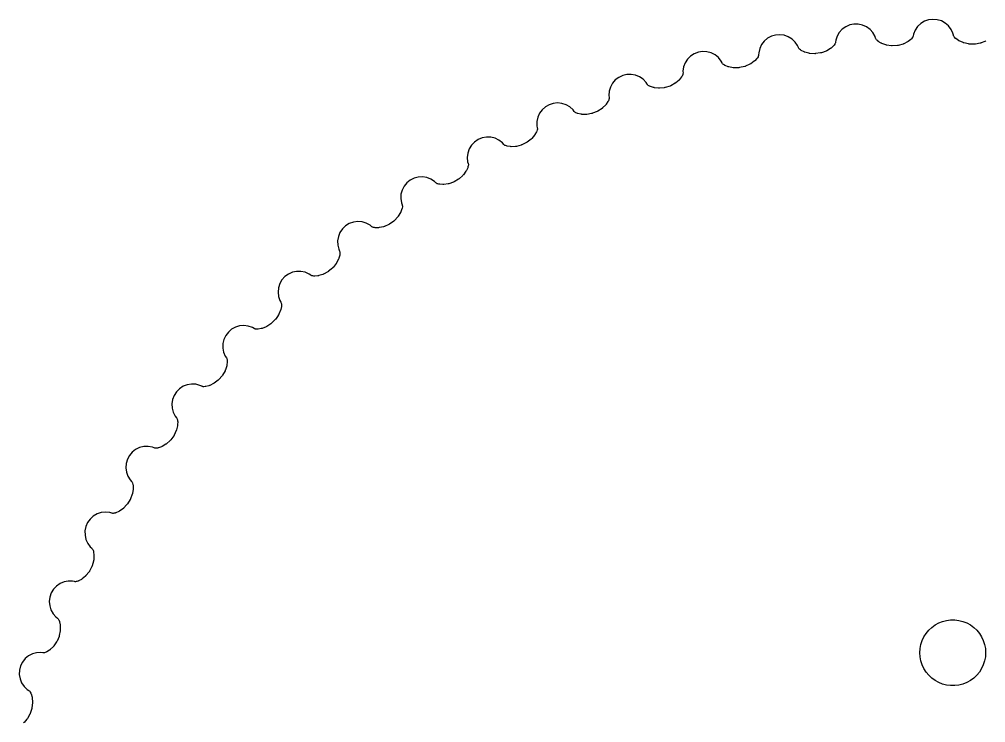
# Model space of a CAD drawing. Header units: metres. Extents: x -60 to 241, y -61 to 61.
# Drawn here: x 123.2 to 182, y 17.8 to 60.5 of the extents above; entities that cross this region are included whole.
import ezdxf

# ---------------------------------------------------------------- set-up
doc = ezdxf.new("R2010")
doc.units = ezdxf.units.M

msp = doc.modelspace()

# ---------------------------------------------------------------- linework, layer by layer
for p, q in [((173.493, 60.0551), (173.279, 59.9009)), ((173.735, 60.1612), (173.493, 60.0551)), ((173.994, 60.2148), (173.735, 60.1612)), ((174.258, 60.2134), (173.994, 60.2148)), ((174.516, 60.1571), (174.258, 60.2134)), ((174.757, 60.0484), (174.516, 60.1571)), ((174.97, 59.892), (174.757, 60.0484)), ((177.866, 60.065), (177.715, 59.8482)), ((178.059, 60.2456), (177.866, 60.065)), ((178.285, 60.3822), (178.059, 60.2456)), ((178.535, 60.4688), (178.285, 60.3822)), ((178.797, 60.5016), (178.535, 60.4688)), ((179.06, 60.4793), (178.797, 60.5016)), ((179.313, 60.4026), (179.06, 60.4793)), ((179.544, 60.2751), (179.313, 60.4026)), ((179.744, 60.1023), (179.544, 60.2751)), ((179.904, 59.8917), (179.744, 60.1023)), ((168.742, 59.3483), (168.541, 59.1776)), ((168.975, 59.4733), (168.742, 59.3483)), ((169.229, 59.5473), (168.975, 59.4733)), ((169.492, 59.5668), (169.229, 59.5473)), ((169.754, 59.5312), (169.492, 59.5668)), ((170.003, 59.442), (169.754, 59.5312)), ((170.227, 59.303), (170.003, 59.442)), ((172.968, 59.4775), (172.885, 59.2267)), ((173.101, 59.7056), (172.968, 59.4775)), ((173.279, 59.9009), (173.101, 59.7056)), ((175.145, 59.6947), (174.97, 59.892)), ((175.276, 59.4653), (175.145, 59.6947)), ((175.314, 59.3474), (175.276, 59.4653)), ((177.533, 59.3676), (177.486, 59.3125)), ((177.552, 59.3926), (177.533, 59.3676)), ((177.568, 59.4198), (177.552, 59.3926)), ((177.58, 59.4488), (177.568, 59.4198)), ((177.589, 59.4834), (177.58, 59.4488)), ((177.613, 59.6048), (177.589, 59.4834)), ((177.715, 59.8482), (177.613, 59.6048)), ((180.016, 59.6526), (179.904, 59.8917)), ((180.044, 59.5322), (180.016, 59.6526)), ((180.053, 59.5021), (180.044, 59.5322)), ((180.066, 59.4734), (180.053, 59.5021)), ((180.082, 59.4465), (180.066, 59.4734)), ((180.104, 59.4186), (180.082, 59.4465)), ((180.154, 59.3656), (180.104, 59.4186)), ((180.177, 59.344), (180.154, 59.3656)), ((168.379, 58.9687), (168.264, 58.7308)), ((168.541, 59.1776), (168.379, 58.9687)), ((170.418, 59.1203), (170.227, 59.303)), ((170.567, 58.902), (170.418, 59.1203)), ((170.614, 58.7875), (170.567, 58.902)), ((170.627, 58.7593), (170.614, 58.7875)), ((172.749, 58.8889), (172.606, 58.7571)), ((172.771, 58.9116), (172.749, 58.8889)), ((172.782, 58.9253), (172.771, 58.9116)), ((172.825, 58.9839), (172.782, 58.9253)), ((172.841, 59.0104), (172.825, 58.9839)), ((172.855, 59.0388), (172.841, 59.0104)), ((172.865, 59.0686), (172.855, 59.0388)), ((172.871, 59.1038), (172.865, 59.0686)), ((172.885, 59.2267), (172.871, 59.1038)), ((175.325, 59.3182), (175.314, 59.3474)), ((175.34, 59.2906), (175.325, 59.3182)), ((175.359, 59.2651), (175.34, 59.2906)), ((175.383, 59.2391), (175.359, 59.2651)), ((175.437, 59.1902), (175.383, 59.2391)), ((175.461, 59.1704), (175.437, 59.1902)), ((175.476, 59.1608), (175.461, 59.1704)), ((175.642, 59.0598), (175.476, 59.1608)), ((175.67, 59.0453), (175.642, 59.0598)), ((175.687, 59.0382), (175.67, 59.0453)), ((175.931, 58.9506), (175.687, 59.0382)), ((175.961, 58.9418), (175.931, 58.9506)), ((175.98, 58.9384), (175.961, 58.9418)), ((176.276, 58.8958), (175.98, 58.9384)), ((176.307, 58.8933), (176.276, 58.8958)), ((176.326, 58.8937), (176.307, 58.8933)), ((176.638, 58.9123), (176.326, 58.8937)), ((176.669, 58.9162), (176.638, 58.9123)), ((176.688, 58.9204), (176.669, 58.9162)), ((176.977, 58.9979), (176.688, 58.9204)), ((177.007, 59.008), (176.977, 58.9979)), ((177.024, 59.0159), (177.007, 59.008)), ((177.256, 59.1319), (177.024, 59.0159)), ((177.283, 59.1477), (177.256, 59.1319)), ((177.298, 59.1588), (177.283, 59.1477)), ((177.451, 59.2788), (177.298, 59.1588)), ((177.474, 59.2997), (177.451, 59.2788)), ((177.486, 59.3125), (177.474, 59.2997)), ((180.19, 59.3333), (180.177, 59.344)), ((180.348, 59.2194), (180.19, 59.3333)), ((180.374, 59.2027), (180.348, 59.2194)), ((180.391, 59.1942), (180.374, 59.2027)), ((180.627, 59.0875), (180.391, 59.1942)), ((180.657, 59.0764), (180.627, 59.0875)), ((180.675, 59.0715), (180.657, 59.0764)), ((180.967, 59.0055), (180.675, 59.0715)), ((180.998, 59.0005), (180.967, 59.0055)), ((181.017, 58.9994), (180.998, 59.0005)), ((181.329, 58.9932), (181.017, 58.9994)), ((181.361, 58.9945), (181.329, 58.9932)), ((181.38, 58.9973), (181.361, 58.9945)), ((181.674, 59.0516), (181.38, 58.9973)), ((181.704, 59.0592), (181.674, 59.0516)), ((181.722, 59.0658), (181.704, 59.0592)), ((181.962, 59.163), (181.722, 59.0658)), ((181.991, 59.1766), (181.962, 59.163)), ((182.007, 59.1864), (181.991, 59.1766)), ((164.063, 58.2663), (163.875, 58.0801)), ((164.285, 58.4094), (164.063, 58.2663)), ((164.532, 58.5033), (164.285, 58.4094)), ((164.793, 58.5437), (164.532, 58.5033)), ((165.057, 58.529), (164.793, 58.5437)), ((165.312, 58.4597), (165.057, 58.529)), ((165.546, 58.3391), (165.312, 58.4597)), ((165.751, 58.1721), (165.546, 58.3391)), ((168.161, 58.2274), (168.123, 58.1656)), ((168.176, 58.2551), (168.161, 58.2274)), ((168.187, 58.2845), (168.176, 58.2551)), ((168.194, 58.315), (168.187, 58.2845)), ((168.198, 58.3506), (168.194, 58.315)), ((168.202, 58.4741), (168.198, 58.3506)), ((168.264, 58.7308), (168.202, 58.4741)), ((170.644, 58.733), (170.627, 58.7593)), ((170.665, 58.709), (170.644, 58.733)), ((170.691, 58.685), (170.665, 58.709)), ((170.748, 58.6404), (170.691, 58.685)), ((170.774, 58.6227), (170.748, 58.6404)), ((170.79, 58.6143), (170.774, 58.6227)), ((170.963, 58.5269), (170.79, 58.6143)), ((170.992, 58.5146), (170.963, 58.5269)), ((171.01, 58.5089), (170.992, 58.5146)), ((171.26, 58.4409), (171.01, 58.5089)), ((171.291, 58.4346), (171.26, 58.4409)), ((171.31, 58.4327), (171.291, 58.4346)), ((171.608, 58.4137), (171.31, 58.4327)), ((171.64, 58.4137), (171.608, 58.4137)), ((171.659, 58.4156), (171.64, 58.4137)), ((171.968, 58.459), (171.659, 58.4156)), ((171.999, 58.4653), (171.968, 58.459)), ((172.017, 58.471), (171.999, 58.4653)), ((172.299, 58.5712), (172.017, 58.471)), ((172.328, 58.5836), (172.299, 58.5712)), ((172.345, 58.5929), (172.328, 58.5836)), ((172.566, 58.7269), (172.345, 58.5929)), ((172.592, 58.7448), (172.566, 58.7269)), ((172.606, 58.7571), (172.592, 58.7448)), ((163.635, 57.6127), (163.593, 57.3519)), ((163.731, 57.859), (163.635, 57.6127)), ((163.875, 58.0801), (163.731, 57.859)), ((165.917, 57.9663), (165.751, 58.1721)), ((165.973, 57.8559), (165.917, 57.9663)), ((165.988, 57.8289), (165.973, 57.8559)), ((166.008, 57.804), (165.988, 57.8289)), ((166.03, 57.7817), (166.008, 57.804)), ((166.058, 57.7599), (166.03, 57.7817)), ((166.119, 57.72), (166.058, 57.7599)), ((166.146, 57.7044), (166.119, 57.72)), ((166.162, 57.6973), (166.146, 57.7044)), ((166.342, 57.6239), (166.162, 57.6973)), ((166.372, 57.6139), (166.342, 57.6239)), ((166.39, 57.6097), (166.372, 57.6139)), ((166.645, 57.5618), (166.39, 57.6097)), ((167.349, 57.6361), (167.044, 57.5683)), ((167.379, 57.6448), (167.349, 57.6361)), ((167.397, 57.652), (167.379, 57.6448)), ((167.67, 57.7742), (167.397, 57.652)), ((167.698, 57.7888), (167.67, 57.7742)), ((167.714, 57.7994), (167.698, 57.7888)), ((167.924, 57.9507), (167.714, 57.7994)), ((167.948, 57.9706), (167.924, 57.9507)), ((167.961, 57.9839), (167.948, 57.9706)), ((168.093, 58.1267), (167.961, 57.9839)), ((168.113, 58.151), (168.093, 58.1267)), ((168.123, 58.1656), (168.113, 58.151)), ((159.933, 57.0894), (159.694, 56.9762)), ((160.19, 57.1504), (159.933, 57.0894)), ((160.454, 57.1567), (160.19, 57.1504)), ((160.713, 57.108), (160.454, 57.1567)), ((160.957, 57.0063), (160.713, 57.108)), ((161.174, 56.8562), (160.957, 57.0063)), ((163.531, 57.0228), (163.513, 56.9969)), ((163.539, 57.0381), (163.531, 57.0228)), ((163.572, 57.1027), (163.539, 57.0381)), ((163.585, 57.1315), (163.572, 57.1027)), ((163.593, 57.1617), (163.585, 57.1315)), ((163.593, 57.3519), (163.599, 57.2284)), ((163.598, 57.1927), (163.593, 57.1617)), ((163.599, 57.2284), (163.598, 57.1927)), ((166.676, 57.558), (166.645, 57.5618)), ((166.695, 57.5575), (166.676, 57.558)), ((166.994, 57.5623), (166.695, 57.5575)), ((167.025, 57.5648), (166.994, 57.5623)), ((167.044, 57.5683), (167.025, 57.5648)), ((159.312, 56.6154), (159.185, 56.3835)), ((159.484, 56.8158), (159.312, 56.6154)), ((159.694, 56.9762), (159.484, 56.8158)), ((161.356, 56.6642), (161.174, 56.8562)), ((161.42, 56.5585), (161.356, 56.6642)), ((161.438, 56.5328), (161.42, 56.5585)), ((161.459, 56.5096), (161.438, 56.5328)), ((161.483, 56.4891), (161.459, 56.5096)), ((161.513, 56.4697), (161.483, 56.4891)), ((161.577, 56.4347), (161.513, 56.4697)), ((161.605, 56.4213), (161.577, 56.4347)), ((161.622, 56.4155), (161.605, 56.4213)), ((161.807, 56.3566), (161.622, 56.4155)), ((162.81, 56.4487), (162.511, 56.3569)), ((162.839, 56.4598), (162.81, 56.4487)), ((162.856, 56.4684), (162.839, 56.4598)), ((163.119, 56.612), (162.856, 56.4684)), ((163.145, 56.6288), (163.119, 56.612)), ((163.16, 56.6405), (163.145, 56.6288)), ((163.358, 56.808), (163.16, 56.6405)), ((163.381, 56.8298), (163.358, 56.808)), ((163.393, 56.8441), (163.381, 56.8298)), ((163.513, 56.9969), (163.393, 56.8441)), ((159.11, 56.1304), (159.088, 55.8671)), ((159.088, 55.8671), (159.104, 55.7445)), ((159.185, 56.3835), (159.11, 56.1304)), ((161.837, 56.349), (161.807, 56.3566)), ((161.856, 56.3463), (161.837, 56.349)), ((162.113, 56.3188), (161.856, 56.3463)), ((162.145, 56.3174), (162.113, 56.3188)), ((162.164, 56.3185), (162.145, 56.3174)), ((162.462, 56.347), (162.164, 56.3185)), ((162.493, 56.352), (162.462, 56.347)), ((162.511, 56.3569), (162.493, 56.352)), ((155.46, 55.3145), (155.231, 55.1828)), ((155.712, 55.3958), (155.46, 55.3145)), ((155.974, 55.4231), (155.712, 55.3958)), ((156.237, 55.3951), (155.974, 55.4231)), ((156.488, 55.3132), (156.237, 55.3951)), ((156.717, 55.1807), (156.488, 55.3132)), ((158.897, 55.3062), (158.713, 55.1236)), ((158.918, 55.3297), (158.897, 55.3062)), ((158.929, 55.345), (158.918, 55.3297)), ((159.037, 55.5069), (158.929, 55.345)), ((159.052, 55.534), (159.037, 55.5069)), ((159.06, 55.5499), (159.052, 55.534)), ((159.087, 55.617), (159.06, 55.5499)), ((159.097, 55.6467), (159.087, 55.617)), ((159.104, 55.6774), (159.097, 55.6467)), ((159.104, 55.7445), (159.106, 55.7087)), ((159.106, 55.7087), (159.104, 55.6774)), ((154.879, 54.7927), (154.771, 54.5515)), ((155.035, 55.0062), (154.879, 54.7927)), ((155.231, 55.1828), (155.035, 55.0062)), ((156.913, 55.0038), (156.717, 55.1807)), ((156.985, 54.9036), (156.913, 55.0038)), ((157.005, 54.8794), (156.985, 54.9036)), ((157.028, 54.8579), (157.005, 54.8794)), ((157.054, 54.8394), (157.028, 54.8579)), ((157.085, 54.8224), (157.054, 54.8394)), ((157.151, 54.7926), (157.085, 54.8224)), ((157.181, 54.7815), (157.151, 54.7926)), ((157.197, 54.7769), (157.181, 54.7815)), ((157.387, 54.733), (157.197, 54.7769)), ((157.418, 54.7278), (157.387, 54.733)), ((157.437, 54.7266), (157.418, 54.7278)), ((157.696, 54.7196), (157.437, 54.7266)), ((157.727, 54.7208), (157.696, 54.7196)), ((157.746, 54.7234), (157.727, 54.7208)), ((158.04, 54.7755), (157.746, 54.7234)), ((158.071, 54.7829), (158.04, 54.7755)), ((158.089, 54.7893), (158.071, 54.7829)), ((158.379, 54.9046), (158.089, 54.7893)), ((158.408, 54.9179), (158.379, 54.9046)), ((158.424, 54.9279), (158.408, 54.9179)), ((158.674, 55.0918), (158.424, 54.9279)), ((158.699, 55.1106), (158.674, 55.0918)), ((158.713, 55.1236), (158.699, 55.1106)), ((154.771, 54.5515), (154.716, 54.2932)), ((154.716, 54.2932), (154.716, 54.029)), ((154.589, 53.4798), (154.57, 53.4548)), ((154.598, 53.4959), (154.589, 53.4798)), ((154.693, 53.6658), (154.598, 53.4959)), ((154.706, 53.6942), (154.693, 53.6658)), ((154.712, 53.7106), (154.706, 53.6942)), ((154.735, 53.7797), (154.712, 53.7106)), ((154.716, 54.029), (154.741, 53.9081)), ((154.742, 53.8101), (154.735, 53.7797)), ((154.741, 53.9081), (154.746, 53.8726)), ((154.746, 53.8412), (154.742, 53.8101)), ((154.746, 53.8726), (154.746, 53.8412)), ((150.925, 53.0404), (150.743, 52.8488)), ((151.143, 53.19), (150.925, 53.0404)), ((151.387, 53.291), (151.143, 53.19)), ((151.647, 53.339), (151.387, 53.291)), ((151.911, 53.332), (151.647, 53.339)), ((152.168, 53.2702), (151.911, 53.332)), ((152.406, 53.1564), (152.168, 53.2702)), ((152.616, 52.9956), (152.406, 53.1564)), ((152.696, 52.9015), (152.616, 52.9956)), ((152.718, 52.879), (152.696, 52.9015)), ((154.085, 53.0132), (153.805, 52.8752)), ((154.113, 53.0288), (154.085, 53.0132)), ((154.128, 53.04), (154.113, 53.0288)), ((154.365, 53.2233), (154.128, 53.04)), ((154.388, 53.2441), (154.365, 53.2233)), ((154.401, 53.2581), (154.388, 53.2441)), ((154.57, 53.4548), (154.401, 53.2581)), ((150.517, 52.3747), (150.482, 52.1128)), ((150.605, 52.6236), (150.517, 52.3747)), ((150.743, 52.8488), (150.605, 52.6236)), ((152.742, 52.8593), (152.718, 52.879)), ((152.769, 52.8429), (152.742, 52.8593)), ((152.802, 52.8285), (152.769, 52.8429)), ((152.87, 52.804), (152.802, 52.8285)), ((152.9, 52.7953), (152.87, 52.804)), ((152.917, 52.7921), (152.9, 52.7953)), ((153.11, 52.7634), (152.917, 52.7921)), ((153.141, 52.7607), (153.11, 52.7634)), ((153.16, 52.761), (153.141, 52.7607)), ((153.419, 52.7746), (153.16, 52.761)), ((153.45, 52.7782), (153.419, 52.7746)), ((153.468, 52.7823), (153.45, 52.7782)), ((153.758, 52.8576), (153.468, 52.7823)), ((153.788, 52.8674), (153.758, 52.8576)), ((153.805, 52.8752), (153.788, 52.8674)), ((150.482, 52.1128), (150.503, 51.8494)), ((150.503, 51.8494), (150.538, 51.7309)), ((150.538, 51.7309), (150.546, 51.6959)), ((150.403, 51.2654), (150.251, 51.0559)), ((150.42, 51.2918), (150.403, 51.2654)), ((150.428, 51.3087), (150.42, 51.2918)), ((150.509, 51.4855), (150.428, 51.3087)), ((150.52, 51.5149), (150.509, 51.4855)), ((150.525, 51.5317), (150.52, 51.5149)), ((150.542, 51.6023), (150.525, 51.5317)), ((150.547, 51.6333), (150.542, 51.6023)), ((150.546, 51.6959), (150.548, 51.6646)), ((150.548, 51.6646), (150.547, 51.6333)), ((146.803, 50.5627), (146.637, 50.3573)), ((147.008, 50.7292), (146.803, 50.5627)), ((147.244, 50.8492), (147.008, 50.7292)), ((147.499, 50.9177), (147.244, 50.8492)), ((147.763, 50.9317), (147.499, 50.9177)), ((148.023, 50.8906), (147.763, 50.9317)), ((148.27, 50.7961), (148.023, 50.8906)), ((148.492, 50.6524), (148.27, 50.7961)), ((148.579, 50.565), (148.492, 50.6524)), ((148.603, 50.5443), (148.579, 50.565)), ((148.629, 50.5266), (148.603, 50.5443)), ((149.641, 50.6055), (149.359, 50.5075)), ((149.67, 50.6177), (149.641, 50.6055)), ((149.687, 50.6269), (149.67, 50.6177)), ((149.956, 50.7867), (149.687, 50.6269)), ((149.981, 50.8044), (149.956, 50.7867)), ((149.996, 50.8168), (149.981, 50.8044)), ((150.217, 51.0183), (149.996, 50.8168)), ((150.239, 51.0409), (150.217, 51.0183)), ((150.251, 51.0559), (150.239, 51.0409)), ((146.517, 50.1219), (146.449, 49.8666)), ((146.637, 50.3573), (146.517, 50.1219)), ((148.657, 50.5124), (148.629, 50.5266)), ((148.691, 50.5006), (148.657, 50.5124)), ((148.761, 50.4816), (148.691, 50.5006)), ((148.791, 50.4753), (148.761, 50.4816)), ((148.809, 50.4735), (148.791, 50.4753)), ((149.003, 50.4601), (148.809, 50.4735)), ((149.034, 50.4599), (149.003, 50.4601)), ((149.053, 50.4617), (149.034, 50.4599)), ((149.31, 50.4958), (149.053, 50.4617)), ((149.34, 50.5019), (149.31, 50.4958)), ((149.359, 50.5075), (149.34, 50.5019)), ((146.449, 49.8666), (146.435, 49.6029)), ((146.435, 49.6029), (146.477, 49.3419)), ((146.438, 48.7796), (146.424, 48.7518)), ((146.445, 48.797), (146.438, 48.7796)), ((146.512, 48.9797), (146.445, 48.797)), ((146.477, 49.3419), (146.521, 49.2266)), ((146.521, 49.0099), (146.512, 48.9797)), ((146.521, 49.2266), (146.532, 49.1924)), ((146.524, 49.027), (146.521, 49.0099)), ((146.535, 49.0987), (146.524, 49.027)), ((146.532, 49.1924), (146.537, 49.1614)), ((146.538, 49.13), (146.535, 49.0987)), ((146.537, 49.1614), (146.538, 49.13)), ((143.818, 48.2095), (143.556, 48.1746)), ((144.081, 48.1892), (143.818, 48.2095)), ((144.335, 48.1146), (144.081, 48.1892)), ((146.015, 48.2391), (145.76, 48.0585)), ((146.04, 48.2589), (146.015, 48.2391)), ((146.054, 48.2724), (146.04, 48.2589)), ((146.258, 48.4908), (146.054, 48.2724)), ((146.278, 48.515), (146.258, 48.4908)), ((146.288, 48.5309), (146.278, 48.515)), ((146.424, 48.7518), (146.288, 48.5309)), ((142.891, 47.7654), (142.742, 47.5474)), ((143.082, 47.9476), (142.891, 47.7654)), ((143.307, 48.086), (143.082, 47.9476)), ((143.556, 48.1746), (143.307, 48.086)), ((144.567, 47.9889), (144.335, 48.1146)), ((144.661, 47.9088), (144.567, 47.9889)), ((144.686, 47.89), (144.661, 47.9088)), ((144.714, 47.8744), (144.686, 47.89)), ((144.743, 47.8625), (144.714, 47.8744)), ((144.777, 47.8534), (144.743, 47.8625)), ((144.849, 47.8401), (144.777, 47.8534)), ((144.88, 47.8362), (144.849, 47.8401)), ((144.897, 47.8358), (144.88, 47.8362)), ((145.092, 47.8379), (144.897, 47.8358)), ((145.123, 47.8402), (145.092, 47.8379)), ((145.141, 47.8434), (145.123, 47.8402)), ((145.395, 47.8978), (145.141, 47.8434)), ((145.425, 47.9064), (145.395, 47.8978)), ((145.443, 47.9134), (145.425, 47.9064)), ((145.716, 48.0336), (145.443, 47.9134)), ((145.744, 48.048), (145.716, 48.0336)), ((145.76, 48.0585), (145.744, 48.048)), ((142.641, 47.3033), (142.593, 47.0434)), ((142.593, 47.0434), (142.601, 46.7793)), ((142.742, 47.5474), (142.641, 47.3033)), ((142.601, 46.7793), (142.663, 46.5226)), ((142.663, 46.5226), (142.716, 46.411)), ((142.656, 45.93), (142.539, 45.6991)), ((142.669, 45.9589), (142.656, 45.93)), ((142.675, 45.9768), (142.669, 45.9589)), ((142.726, 46.1643), (142.675, 45.9768)), ((142.716, 46.411), (142.729, 46.3778)), ((142.733, 46.195), (142.726, 46.1643)), ((142.729, 46.3778), (142.737, 46.3473)), ((142.735, 46.2124), (142.733, 46.195)), ((142.74, 46.2847), (142.735, 46.2124)), ((142.737, 46.3473), (142.74, 46.3161)), ((142.74, 46.3161), (142.74, 46.2847)), ((142.29, 45.3866), (142.05, 45.1862)), ((142.313, 45.4082), (142.29, 45.3866)), ((142.326, 45.4227), (142.313, 45.4082)), ((142.512, 45.6567), (142.326, 45.4227)), ((142.53, 45.6824), (142.512, 45.6567)), ((142.539, 45.6991), (142.53, 45.6824)), ((139.213, 44.6661), (139.082, 44.437)), ((139.389, 44.8629), (139.213, 44.6661)), ((139.603, 45.0187), (139.389, 44.8629)), ((139.844, 45.1268), (139.603, 45.0187)), ((140.102, 45.1824), (139.844, 45.1268)), ((140.366, 45.1831), (140.102, 45.1824)), ((140.625, 45.1289), (140.366, 45.1831)), ((140.866, 45.022), (140.625, 45.1289)), ((140.967, 44.9496), (140.866, 45.022)), ((140.993, 44.9329), (140.967, 44.9496)), ((141.022, 44.9196), (140.993, 44.9329)), ((141.051, 44.91), (141.022, 44.9196)), ((141.087, 44.9037), (141.051, 44.91)), ((141.159, 44.896), (141.087, 44.9037)), ((141.19, 44.8947), (141.159, 44.896)), ((141.208, 44.8957), (141.19, 44.8947)), ((141.401, 44.9132), (141.208, 44.8957)), ((141.432, 44.918), (141.401, 44.9132)), ((141.45, 44.9227), (141.432, 44.918)), ((141.699, 44.997), (141.45, 44.9227)), ((141.728, 45.0079), (141.699, 44.997)), ((141.745, 45.0163), (141.728, 45.0079)), ((142.009, 45.1579), (141.745, 45.0163)), ((142.035, 45.1745), (142.009, 45.1579)), ((142.05, 45.1862), (142.035, 45.1745)), ((139.001, 44.1855), (138.974, 43.9227)), ((139.082, 44.437), (139.001, 44.1855)), ((138.974, 43.9227), (139.002, 43.6601)), ((139.002, 43.6601), (139.084, 43.409)), ((139.084, 43.409), (139.147, 43.3021)), ((139.176, 43.0569), (139.14, 42.866)), ((139.147, 43.3021), (139.162, 43.27)), ((139.162, 43.27), (139.172, 43.2402)), ((139.172, 43.2402), (139.178, 43.2094)), ((139.18, 43.088), (139.176, 43.0569)), ((139.178, 43.2094), (139.18, 43.1781)), ((139.18, 43.1781), (139.181, 43.1055)), ((139.181, 43.1055), (139.18, 43.088)), ((139.003, 42.5339), (138.836, 42.2859)), ((139.019, 42.561), (139.003, 42.5339)), ((139.027, 42.5784), (139.019, 42.561)), ((139.125, 42.8179), (139.027, 42.5784)), ((139.135, 42.8477), (139.125, 42.8179)), ((139.14, 42.866), (139.135, 42.8477)), ((136.385, 41.7937), (136.154, 41.6668)), ((136.638, 41.8696), (136.385, 41.7937)), ((136.902, 41.8913), (136.638, 41.8696)), ((137.164, 41.8578), (136.902, 41.8913)), ((137.413, 41.7705), (137.164, 41.8578)), ((137.519, 41.7063), (137.413, 41.7705)), ((138.245, 41.8118), (138.003, 41.7179)), ((138.273, 41.8249), (138.245, 41.8118)), ((138.29, 41.8347), (138.273, 41.8249)), ((138.541, 41.9967), (138.29, 41.8347)), ((138.566, 42.0154), (138.541, 41.9967)), ((138.58, 42.0283), (138.566, 42.0154)), ((138.804, 42.247), (138.58, 42.0283)), ((138.825, 42.2704), (138.804, 42.247)), ((138.836, 42.2859), (138.825, 42.2704)), ((135.793, 41.2843), (135.681, 41.0455)), ((135.953, 41.4945), (135.793, 41.2843)), ((136.154, 41.6668), (135.953, 41.4945)), ((137.547, 41.6917), (137.519, 41.7063)), ((137.576, 41.6808), (137.547, 41.6917)), ((137.606, 41.6735), (137.576, 41.6808)), ((137.642, 41.67), (137.606, 41.6735)), ((137.715, 41.6682), (137.642, 41.67)), ((137.746, 41.6693), (137.715, 41.6682)), ((137.763, 41.6717), (137.746, 41.6693)), ((137.955, 41.7045), (137.763, 41.6717)), ((137.985, 41.7118), (137.955, 41.7045)), ((138.003, 41.7179), (137.985, 41.7118)), ((135.62, 40.7885), (135.614, 40.5243)), ((135.681, 41.0455), (135.62, 40.7885)), ((135.614, 40.5243), (135.663, 40.2647)), ((135.663, 40.2647), (135.765, 40.0211)), ((135.765, 40.0211), (135.835, 39.9194)), ((135.853, 39.435), (135.773, 39.1884)), ((135.835, 39.9194), (135.853, 39.8887)), ((135.853, 39.8887), (135.866, 39.8598)), ((135.86, 39.4655), (135.853, 39.435)), ((135.863, 39.4841), (135.86, 39.4655)), ((135.884, 39.6774), (135.863, 39.4841)), ((135.866, 39.8598), (135.874, 39.8295)), ((135.874, 39.8295), (135.879, 39.7985)), ((135.879, 39.7985), (135.885, 39.7262)), ((135.886, 39.7087), (135.884, 39.6774)), ((135.885, 39.7262), (135.886, 39.7087)), ((135.577, 38.8404), (135.372, 38.6046)), ((135.596, 38.8654), (135.577, 38.8404)), ((135.606, 38.8817), (135.596, 38.8654)), ((135.753, 39.1422), (135.606, 38.8817)), ((135.767, 39.1705), (135.753, 39.1422)), ((135.773, 39.1884), (135.767, 39.1705)), ((133.203, 38.1964), (132.982, 38.0515)), ((133.449, 38.2922), (133.203, 38.1964)), ((133.71, 38.3348), (133.449, 38.2922)), ((133.973, 38.3222), (133.71, 38.3348)), ((134.229, 38.255), (133.973, 38.3222)), ((134.339, 38.1993), (134.229, 38.255)), ((134.368, 38.187), (134.339, 38.1993)), ((134.774, 38.2322), (134.586, 38.1842)), ((134.804, 38.2418), (134.774, 38.2322)), ((134.822, 38.2494), (134.804, 38.2418)), ((135.055, 38.3621), (134.822, 38.2494)), ((135.082, 38.3775), (135.055, 38.3621)), ((135.098, 38.3885), (135.082, 38.3775)), ((135.335, 38.57), (135.098, 38.3885)), ((135.359, 38.5906), (135.335, 38.57)), ((135.372, 38.6046), (135.359, 38.5906)), ((132.653, 37.6417), (132.56, 37.3946)), ((132.796, 37.8638), (132.653, 37.6417)), ((132.982, 38.0515), (132.796, 37.8638)), ((134.398, 38.1784), (134.368, 38.187)), ((134.43, 38.1736), (134.398, 38.1784)), ((134.465, 38.173), (134.43, 38.1736)), ((134.538, 38.1769), (134.465, 38.173)), ((134.569, 38.1805), (134.538, 38.1769)), ((134.586, 38.1842), (134.569, 38.1805)), ((132.56, 37.3946), (132.519, 37.1335)), ((132.519, 37.1335), (132.534, 36.8698)), ((132.534, 36.8698), (132.604, 36.6149)), ((132.604, 36.6149), (132.725, 36.3801)), ((132.725, 36.3801), (132.803, 36.2844)), ((132.803, 36.2844), (132.824, 36.2551)), ((132.824, 36.2551), (132.838, 36.2272)), ((132.838, 36.2272), (132.849, 36.1978)), ((132.849, 36.1978), (132.856, 36.1672)), ((132.856, 36.1672), (132.868, 36.0956)), ((132.866, 35.8526), (132.864, 35.8338)), ((132.872, 36.0469), (132.866, 35.8526)), ((132.868, 36.0956), (132.871, 36.0783)), ((132.871, 36.0783), (132.872, 36.0469)), ((132.783, 35.5031), (132.658, 35.2318)), ((132.795, 35.5323), (132.783, 35.5031)), ((132.8, 35.5507), (132.795, 35.5323)), ((132.859, 35.8029), (132.8, 35.5507)), ((132.864, 35.8338), (132.859, 35.8029)), ((132.149, 34.6699), (131.925, 34.539)), ((132.175, 34.6874), (132.149, 34.6699)), ((132.19, 34.6997), (132.175, 34.6874)), ((132.412, 34.8995), (132.19, 34.6997)), ((132.434, 34.9219), (132.412, 34.8995)), ((132.446, 34.9369), (132.434, 34.9219)), ((132.632, 35.1882), (132.446, 34.9369)), ((132.649, 35.2146), (132.632, 35.1882)), ((132.658, 35.2318), (132.649, 35.2146)), ((130.107, 34.1956), (129.937, 33.9938)), ((130.316, 34.3576), (130.107, 34.1956)), ((130.554, 34.4727), (130.316, 34.3576)), ((130.81, 34.5358), (130.554, 34.4727)), ((131.074, 34.5442), (130.81, 34.5358)), ((131.334, 34.4975), (131.074, 34.5442)), ((131.449, 34.4509), (131.334, 34.4975)), ((131.479, 34.4408), (131.449, 34.4509)), ((131.509, 34.4347), (131.479, 34.4408)), ((131.541, 34.4324), (131.509, 34.4347)), ((131.576, 34.4346), (131.541, 34.4324)), ((131.648, 34.4442), (131.576, 34.4346)), ((131.679, 34.4503), (131.648, 34.4442)), ((131.696, 34.4554), (131.679, 34.4503)), ((131.88, 34.5181), (131.696, 34.4554)), ((131.909, 34.5301), (131.88, 34.5181)), ((131.925, 34.539), (131.909, 34.5301)), ((129.739, 33.5073), (129.719, 33.2437)), ((129.812, 33.7609), (129.739, 33.5073)), ((129.937, 33.9938), (129.812, 33.7609)), ((129.719, 33.2437), (129.755, 32.982)), ((129.755, 32.982), (129.845, 32.7335)), ((129.845, 32.7335), (129.984, 32.5091)), ((129.984, 32.5091), (130.07, 32.4199)), ((130.07, 32.4199), (130.093, 32.3924)), ((130.093, 32.3924), (130.109, 32.3658)), ((130.109, 32.3658), (130.122, 32.3373)), ((130.122, 32.3373), (130.132, 32.3073)), ((130.164, 31.9443), (130.124, 31.6883)), ((130.132, 32.3073), (130.149, 32.237)), ((130.149, 32.237), (130.153, 32.2198)), ((130.153, 32.2198), (130.157, 32.1886)), ((130.157, 32.1886), (130.166, 31.9944)), ((130.166, 31.9756), (130.164, 31.9443)), ((130.166, 31.9944), (130.166, 31.9756)), ((129.986, 31.3136), (129.821, 31.0483)), ((130.001, 31.3413), (129.986, 31.3136)), ((130.008, 31.359), (130.001, 31.3413)), ((130.112, 31.6394), (130.008, 31.359)), ((130.121, 31.6695), (130.112, 31.6394)), ((130.124, 31.6883), (130.121, 31.6695)), ((129.289, 30.5859), (129.111, 30.5087)), ((129.317, 30.6001), (129.289, 30.5859)), ((129.333, 30.6103), (129.317, 30.6001)), ((129.546, 30.7585), (129.333, 30.6103)), ((129.57, 30.7781), (129.546, 30.7585)), ((129.584, 30.7914), (129.57, 30.7781)), ((129.79, 31.0083), (129.584, 30.7914)), ((129.81, 31.0324), (129.79, 31.0083)), ((129.821, 31.0483), (129.81, 31.0324)), ((127.548, 30.1236), (127.394, 29.9088)), ((127.743, 30.3016), (127.548, 30.1236)), ((127.971, 30.4352), (127.743, 30.3016)), ((128.222, 30.5185), (127.971, 30.4352)), ((128.484, 30.5479), (128.222, 30.5185)), ((128.747, 30.522), (128.484, 30.5479)), ((128.865, 30.4845), (128.747, 30.522)), ((128.896, 30.4769), (128.865, 30.4845)), ((128.927, 30.4732), (128.896, 30.4769)), ((128.958, 30.4734), (128.927, 30.4732)), ((128.994, 30.4785), (128.958, 30.4734)), ((129.065, 30.4938), (128.994, 30.4785)), ((129.095, 30.5023), (129.065, 30.4938)), ((129.111, 30.5087), (129.095, 30.5023)), ((127.288, 29.6668), (127.235, 29.4081)), ((127.235, 29.4081), (127.237, 29.1438)), ((127.394, 29.9088), (127.288, 29.6668)), ((127.237, 29.1438), (127.294, 28.8858)), ((127.294, 28.8858), (127.403, 28.6452)), ((127.403, 28.6452), (127.559, 28.4325)), ((127.559, 28.4325), (127.652, 28.3504)), ((127.652, 28.3504), (127.677, 28.3248)), ((127.677, 28.3248), (127.695, 28.2996)), ((127.695, 28.2996), (127.711, 28.2723)), ((127.711, 28.2723), (127.723, 28.2432)), ((127.723, 28.2432), (127.746, 28.1744)), ((127.746, 28.1744), (127.751, 28.1576)), ((127.751, 28.1576), (127.757, 28.1268)), ((127.757, 28.1268), (127.782, 27.934)), ((127.764, 27.6255), (127.762, 27.6065)), ((127.783, 27.8838), (127.764, 27.6255)), ((127.782, 27.934), (127.783, 27.9152)), ((127.783, 27.9152), (127.783, 27.8838)), ((127.656, 27.241), (127.513, 26.9634)), ((127.669, 27.2697), (127.656, 27.241)), ((127.675, 27.288), (127.669, 27.2697)), ((127.756, 27.5758), (127.675, 27.288)), ((127.762, 27.6065), (127.756, 27.5758)), ((127.02, 26.4602), (126.848, 26.3691)), ((127.046, 26.4767), (127.02, 26.4602)), ((127.061, 26.4881), (127.046, 26.4767)), ((127.261, 26.6527), (127.061, 26.4881)), ((127.284, 26.6742), (127.261, 26.6527)), ((127.297, 26.6886), (127.284, 26.6742)), ((127.485, 26.9211), (127.297, 26.6886)), ((127.503, 26.9467), (127.485, 26.9211)), ((127.513, 26.9634), (127.503, 26.9467)), ((125.321, 25.861), (125.184, 25.6348)), ((125.501, 26.054), (125.321, 25.861)), ((125.718, 26.2053), (125.501, 26.054)), ((125.961, 26.3082), (125.718, 26.2053)), ((126.22, 26.3584), (125.961, 26.3082)), ((126.484, 26.3535), (126.22, 26.3584)), ((126.605, 26.3255), (126.484, 26.3535)), ((126.636, 26.3203), (126.605, 26.3255)), ((126.667, 26.3191), (126.636, 26.3203)), ((126.698, 26.3218), (126.667, 26.3191)), ((126.733, 26.3296), (126.698, 26.3218)), ((126.803, 26.3505), (126.733, 26.3296)), ((126.832, 26.3614), (126.803, 26.3505)), ((126.848, 26.3691), (126.832, 26.3614)), ((125.098, 25.385), (125.066, 25.1228)), ((125.184, 25.6348), (125.098, 25.385)), ((125.066, 25.1228), (125.088, 24.8597)), ((125.088, 24.8597), (125.165, 24.607)), ((125.165, 24.607), (125.293, 24.3758)), ((125.293, 24.3758), (125.466, 24.1762)), ((125.466, 24.1762), (125.565, 24.1017)), ((125.565, 24.1017), (125.592, 24.0781)), ((125.592, 24.0781), (125.612, 24.0545)), ((125.612, 24.0545), (125.63, 24.0284)), ((125.63, 24.0284), (125.644, 24.0004)), ((125.644, 24.0004), (125.673, 23.9337)), ((125.673, 23.9337), (125.679, 23.9174)), ((125.679, 23.9174), (125.687, 23.8872)), ((125.687, 23.8872), (125.727, 23.6969)), ((125.727, 23.6969), (125.731, 23.6784)), ((125.731, 23.6784), (125.733, 23.6471)), ((125.733, 23.6471), (125.735, 23.388)), ((178.542, 23.3691), (178.725, 23.541)), ((178.725, 23.541), (178.928, 23.6886)), ((178.928, 23.6886), (179.148, 23.8096)), ((179.148, 23.8096), (179.382, 23.9021)), ((179.382, 23.9021), (179.625, 23.9646)), ((179.625, 23.9646), (179.874, 23.996)), ((179.874, 23.996), (180.126, 23.996)), ((180.126, 23.996), (180.375, 23.9646)), ((180.375, 23.9646), (180.618, 23.9021)), ((180.618, 23.9021), (180.852, 23.8096)), ((180.852, 23.8096), (181.072, 23.6886)), ((181.072, 23.6886), (181.275, 23.541)), ((181.275, 23.541), (181.458, 23.3691)), ((125.657, 22.9961), (125.536, 22.708)), ((125.668, 23.0258), (125.657, 22.9961)), ((125.672, 23.0445), (125.668, 23.0258)), ((125.73, 23.3378), (125.672, 23.0445)), ((125.734, 23.3689), (125.73, 23.3378)), ((125.735, 23.388), (125.734, 23.3689)), ((178.14, 22.7362), (178.247, 22.9635)), ((178.247, 22.9635), (178.382, 23.1756)), ((178.382, 23.1756), (178.542, 23.3691)), ((181.458, 23.3691), (181.618, 23.1756)), ((181.618, 23.1756), (181.753, 22.9635)), ((181.753, 22.9635), (181.86, 22.7362)), ((125.311, 22.3784), (125.124, 22.1983)), ((125.332, 22.4016), (125.311, 22.3784)), ((125.343, 22.4169), (125.332, 22.4016)), ((125.512, 22.6636), (125.343, 22.4169)), ((125.528, 22.6906), (125.512, 22.6636)), ((125.536, 22.708), (125.528, 22.6906)), ((178.016, 22.2507), (178.063, 22.4974)), ((178.063, 22.4974), (178.14, 22.7362)), ((181.86, 22.7362), (181.937, 22.4974)), ((181.937, 22.4974), (181.984, 22.2507)), ((123.807, 21.8097), (123.603, 21.6417)), ((124.041, 21.9316), (123.807, 21.8097)), ((124.296, 22.0022), (124.041, 21.9316)), ((124.56, 22.0183), (124.296, 22.0022)), ((124.682, 22), (124.56, 22.0183)), ((124.713, 21.9973), (124.682, 22)), ((124.745, 21.9986), (124.713, 21.9973)), ((124.776, 22.0038), (124.745, 21.9986)), ((124.81, 22.0144), (124.776, 22.0038)), ((124.877, 22.0407), (124.81, 22.0144)), ((124.906, 22.0539), (124.877, 22.0407)), ((124.921, 22.0628), (124.906, 22.0539)), ((125.085, 22.1673), (124.921, 22.0628)), ((125.11, 22.1858), (125.085, 22.1673)), ((125.124, 22.1983), (125.11, 22.1858)), ((178, 22), (178.016, 22.2507)), ((178.016, 21.7493), (178, 22)), ((178.063, 21.5026), (178.016, 21.7493)), ((181.984, 21.7493), (181.937, 21.5026)), ((181.984, 22.2507), (182, 22)), ((182, 22), (181.984, 21.7493)), ((123.321, 21.1986), (123.255, 20.9428)), ((123.439, 21.4349), (123.321, 21.1986)), ((123.603, 21.6417), (123.439, 21.4349)), ((178.14, 21.2637), (178.063, 21.5026)), ((178.247, 21.0365), (178.14, 21.2637)), ((181.86, 21.2637), (181.753, 21.0365)), ((181.937, 21.5026), (181.86, 21.2637)), ((123.255, 20.9428), (123.243, 20.679)), ((123.243, 20.679), (123.287, 20.4183)), ((178.382, 20.8244), (178.247, 21.0365)), ((178.542, 20.6309), (178.382, 20.8244)), ((178.725, 20.459), (178.542, 20.6309)), ((181.458, 20.6309), (181.275, 20.459)), ((181.618, 20.8244), (181.458, 20.6309)), ((181.753, 21.0365), (181.618, 20.8244)), ((123.287, 20.4183), (123.384, 20.1726)), ((123.384, 20.1726), (123.529, 19.9523)), ((178.928, 20.3113), (178.725, 20.459)), ((179.148, 20.1903), (178.928, 20.3113)), ((179.382, 20.0979), (179.148, 20.1903)), ((179.625, 20.0354), (179.382, 20.0979)), ((179.874, 20.0039), (179.625, 20.0354)), ((180.126, 20.0039), (179.874, 20.0039)), ((180.375, 20.0354), (180.126, 20.0039)), ((180.618, 20.0979), (180.375, 20.0354)), ((180.852, 20.1903), (180.618, 20.0979)), ((181.072, 20.3113), (180.852, 20.1903)), ((181.275, 20.459), (181.072, 20.3113)), ((123.529, 19.9523), (123.718, 19.7671)), ((123.718, 19.7671), (123.822, 19.7007)), ((123.822, 19.7007), (123.851, 19.6793)), ((123.851, 19.6793), (123.873, 19.6574)), ((123.873, 19.6574), (123.893, 19.6328)), ((123.893, 19.6328), (123.909, 19.606)), ((123.909, 19.606), (123.943, 19.5417)), ((123.943, 19.5417), (123.95, 19.526)), ((123.95, 19.526), (123.961, 19.4965)), ((123.961, 19.4965), (124.016, 19.3101)), ((124.047, 18.9523), (124.013, 18.6553)), ((124.016, 19.3101), (124.021, 19.2918)), ((124.021, 19.2918), (124.026, 19.2608)), ((124.026, 19.2608), (124.048, 19.0027)), ((124.049, 18.9836), (124.047, 18.9523)), ((124.048, 19.0027), (124.049, 18.9836)), ((123.884, 18.2629), (123.735, 18.0036)), ((123.897, 18.291), (123.884, 18.2629)), ((123.904, 18.3091), (123.897, 18.291)), ((124.002, 18.6059), (123.904, 18.3091)), ((124.01, 18.6363), (124.002, 18.6059)), ((124.013, 18.6553), (124.01, 18.6363)), ((123.521, 17.7546), (123.497, 17.7342)), ((123.534, 17.7683), (123.521, 17.7546)), ((123.705, 17.9625), (123.534, 17.7683)), ((123.725, 17.9873), (123.705, 17.9625)), ((123.735, 18.0036), (123.725, 17.9873))]:
    msp.add_line(p, q)

doc.saveas('drawing.dxf')
